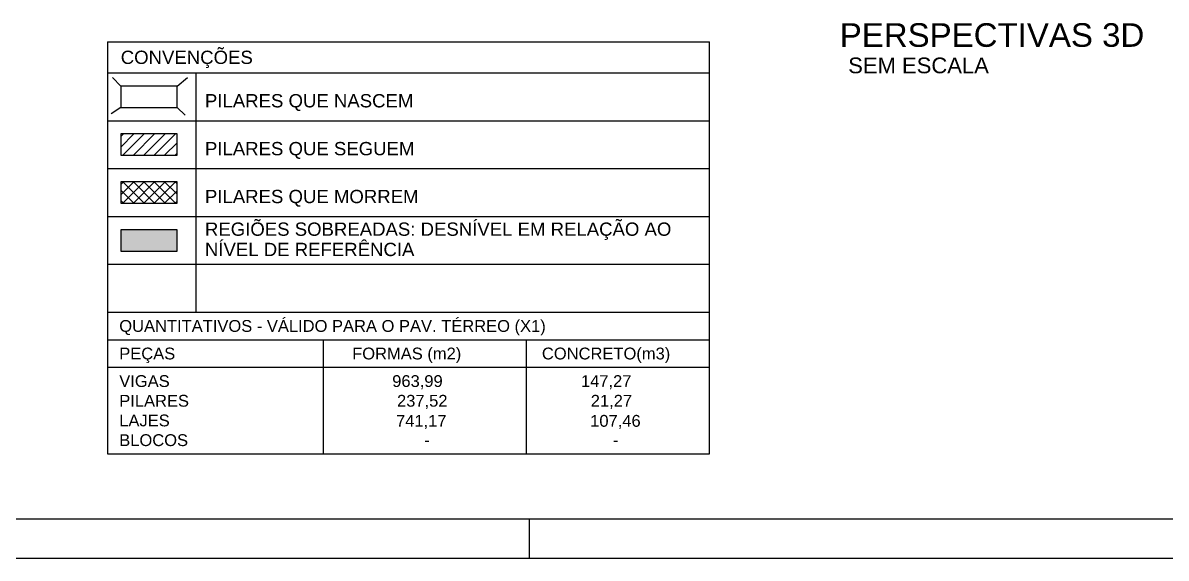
# Model space of a CAD drawing. Extents: x 37185 to 43130, y -8135 to -3930.
# Drawn here: x 40636 to 42088, y -8135 to -7456 of the extents above; entities that cross this region are included whole.
import ezdxf

# ---------------------------------------------------------------- set-up
doc = ezdxf.new("R2010")
doc.units = 0
doc.header["$MEASUREMENT"] = 0
for name, color, linetype in [('119', 253, 'CONTINUOUS'), ('2', 2, 'CONTINUOUS'), ('31', 6, 'CONTINUOUS'), ('32', 7, 'CONTINUOUS'), ('34', 252, 'CONTINUOUS'), ('35', 7, 'CONTINUOUS'), ('38', 190, 'CONTINUOUS'), ('39', 74, 'CONTINUOUS'), ('4', 2, 'CONTINUOUS'), ('40', 240, 'CONTINUOUS'), ('6', 3, 'CONTINUOUS'), ('95', 7, 'CONTINUOUS')]:
    doc.layers.add(name, color=color, linetype=linetype)
doc.styles.add('TQS_ARIAL', font='arial.ttf')

msp = doc.modelspace()

# ---------------------------------------------------------------- hatches: boundary and pattern name
at = {"layer": '119', "linetype": 'Continuous'}
h = msp.add_hatch(color=256, dxfattribs=at)
h.dxf.hatch_style = 1
h.paths.add_polyline_path([(40760.71757, -7745.37419), (40760.71757, -7718.33701), (40832.28692, -7718.33701), (40832.28692, -7745.37419)])

# ---------------------------------------------------------------- linework, layer by layer
at = {"layer": '2', "linetype": 'Continuous'}
for p, q in [((40743.84257, -7479.72555), (40743.84257, -7823.0364)), ((40743.84257, -7479.72555), (41508.22928, -7479.72555)), ((41508.22928, -7823.0364), (41508.22928, -7479.72555)), ((40743.84257, -7519.10055), (41508.22928, -7519.10055)), ((40856.34257, -7823.0364), (40856.34257, -7519.10055)), ((40743.84257, -7579.88773), (41508.22928, -7579.88773)), ((40760.71757, -7600.07428), (40764.02884, -7596.76273)), ((40760.71757, -7613.3207), (40777.27617, -7596.76273)), ((40790.52119, -7596.76273), (40763.48462, -7623.79985)), ((40776.73189, -7623.79985), (40803.76851, -7596.76273)), ((40789.97691, -7623.79985), (40817.01578, -7596.76273)), ((40803.22424, -7623.79985), (40830.2608, -7596.76273)), ((40816.47162, -7623.79985), (40832.28692, -7607.98291)), ((40829.71664, -7623.79985), (40832.28692, -7621.22917)), ((40743.84257, -7640.67485), (41508.22928, -7640.67485)), ((40760.71757, -7660.8614), (40764.02884, -7657.54985)), ((40760.71757, -7674.10788), (40777.27617, -7657.54985)), ((40790.52119, -7657.54985), (40763.48462, -7684.58703)), ((40790.52119, -7684.58703), (40763.48462, -7657.54985)), ((40776.73189, -7684.58703), (40803.76851, -7657.54985)), ((40776.73189, -7657.54985), (40803.76851, -7684.58703)), ((40789.97691, -7684.58703), (40817.01578, -7657.54985)), ((40789.97691, -7657.54985), (40817.01578, -7684.58703)), ((40803.22424, -7684.58703), (40830.2608, -7657.54985)), ((40803.22424, -7657.54985), (40830.2608, -7684.58703)), ((40816.47162, -7657.54985), (40832.28692, -7673.36679)), ((40829.71664, -7657.54985), (40832.28692, -7660.12053)), ((40760.71757, -7668.029), (40777.27617, -7684.58703)), ((40816.47162, -7684.58703), (40832.28692, -7668.7701)), ((40760.71757, -7681.27548), (40764.02884, -7684.58703)), ((40829.71664, -7684.58703), (40832.28692, -7682.01635)), ((40743.84257, -7701.46203), (41508.22928, -7701.46203)), ((40743.84257, -7762.24921), (41508.22928, -7762.24921)), ((40743.84257, -7823.0364), (41442.97858, -7823.0364)), ((40743.84257, -7823.0364), (41508.22928, -7823.0364)), ((40743.84257, -7823.0364), (40743.84257, -8003.0364)), ((41508.22928, -8003.0364), (41508.22928, -7823.0364)), ((40743.84257, -7858.0364), (41508.22928, -7858.0364)), ((41017.90222, -8003.0364), (41017.90222, -7858.0364)), ((41275.32743, -7858.0364), (41275.32743, -8003.0364)), ((40743.84257, -7893.0364), (41508.22928, -7893.0364)), ((40743.84257, -8003.0364), (41508.22928, -8003.0364))]:
    msp.add_line(p, q, dxfattribs=at)
at = {"layer": '34', "color": 4, "linetype": 'Continuous'}
msp.add_lwpolyline([(40760.71757, -7745.37419), (40832.28692, -7745.37419), (40832.28692, -7718.33701), (40760.71757, -7718.33701), (40760.71757, -7745.37419)], dxfattribs=at)
at = {"layer": '38'}
msp.add_lwpolyline([(40760.71757, -7563.01273), (40832.28692, -7563.01273), (40832.28692, -7535.97555), (40760.71757, -7535.97555), (40760.71757, -7563.01273)], dxfattribs=at)
at = {"layer": '39'}
msp.add_lwpolyline([(40760.71757, -7623.79985), (40832.28692, -7623.79985), (40832.28692, -7596.76273), (40760.71757, -7596.76273), (40760.71757, -7623.79985)], dxfattribs=at)
at = {"layer": '40'}
msp.add_lwpolyline([(40760.71757, -7684.58703), (40832.28692, -7684.58703), (40832.28692, -7657.54985), (40760.71757, -7657.54985), (40760.71757, -7684.58703)], dxfattribs=at)
at = {"layer": '6', "linetype": 'Continuous'}
for p, q in [((40760.71757, -7535.97555), (40750.1298, -7525.0802)), ((40832.28692, -7535.97555), (40845.44048, -7525.0802)), ((40760.71757, -7563.01273), (40748.728, -7571.3343)), ((40832.28692, -7563.01273), (40842.63687, -7572.73582))]:
    msp.add_line(p, q, dxfattribs=at)
at = {"layer": '95', "linetype": 'Continuous'}
for p, q in [((37309.54454, -8085.36956), (43079.54464, -8085.36956)), ((41279.54464, -8135.36956), (41279.54464, -8085.36956)), ((37184.54454, -8135.36956), (43129.54464, -8135.36956))]:
    msp.add_line(p, q, dxfattribs=at)

# ---------------------------------------------------------------- texts
at = {"layer": '2', "linetype": 'Continuous', "style": 'TQS_ARIAL'}
for s, height, p in [('PILARES QUE NASCEM', 16.875, (40867.59257, -7563.01273)), ('PILARES QUE SEGUEM', 16.875, (40867.59257, -7623.79985)), ('PILARES QUE MORREM', 16.875, (40867.59257, -7684.58703)), ('REGIÕES SOBREADAS: DESNÍVEL EM RELAÇÃO AO ', 16.875, (40867.59257, -7726.05839)), ('NÍVEL DE REFERÊNCIA', 16.875, (40867.59257, -7751.81273)), ('VIGAS', 15, (40758.84257, -7918.0364)), ('   963,99', 15, (41087.85439, -7918.0364)), ('147,27', 15, (41344.90273, -7918.0364)), ('PILARES', 15, (40758.84257, -7943.0364)), ('237,52', 15, (41111.41991, -7943.0364)), ('21,27', 15, (41357.34009, -7943.0364)), ('LAJES', 15, (40758.84257, -7968.0364)), ('741,17', 15, (41110.20195, -7968.53155)), ('107,46', 15, (41356.63377, -7968.53155)), ('BLOCOS', 15, (40758.84257, -7993.0364)), ('          -', 15, (41087.85439, -7993.0364)), ('       -', 15, (41344.90273, -7993.0364))]:
    msp.add_text(s, height=height, dxfattribs=at).set_placement(p)
at = {"layer": '31', "linetype": 'Continuous', "style": 'TQS_ARIAL'}
for s, height, p in [('CONVENÇÕES', 16.875, (40760.71757, -7507.85055)), ('QUANTITATIVOS - VÁLIDO PARA O PAV. TÉRREO (X1)', 15, (40758.84257, -7848.0364))]:
    msp.add_text(s, height=height, dxfattribs=at).set_placement(p)
at = {"layer": '32', "linetype": 'Continuous', "style": 'TQS_ARIAL'}
msp.add_text('PERSPECTIVAS 3D', height=30, dxfattribs=at).set_placement((41673.43549, -7486.10161))
at = {"layer": '35', "linetype": 'Continuous', "style": 'TQS_ARIAL'}
msp.add_text('SEM ESCALA', height=20, dxfattribs=at).set_placement((41684.15639, -7519.68822))
at = {"layer": '4', "color": 3, "linetype": 'Continuous', "style": 'TQS_ARIAL'}
for s, p in [('PEÇAS', (40758.84257, -7883.0364)), ('FORMAS (m2)', (41054.48218, -7883.0364)), ('CONCRETO(m3)', (41295.32743, -7883.0364))]:
    msp.add_text(s, height=15, dxfattribs=at).set_placement(p)

doc.saveas('drawing.dxf')
